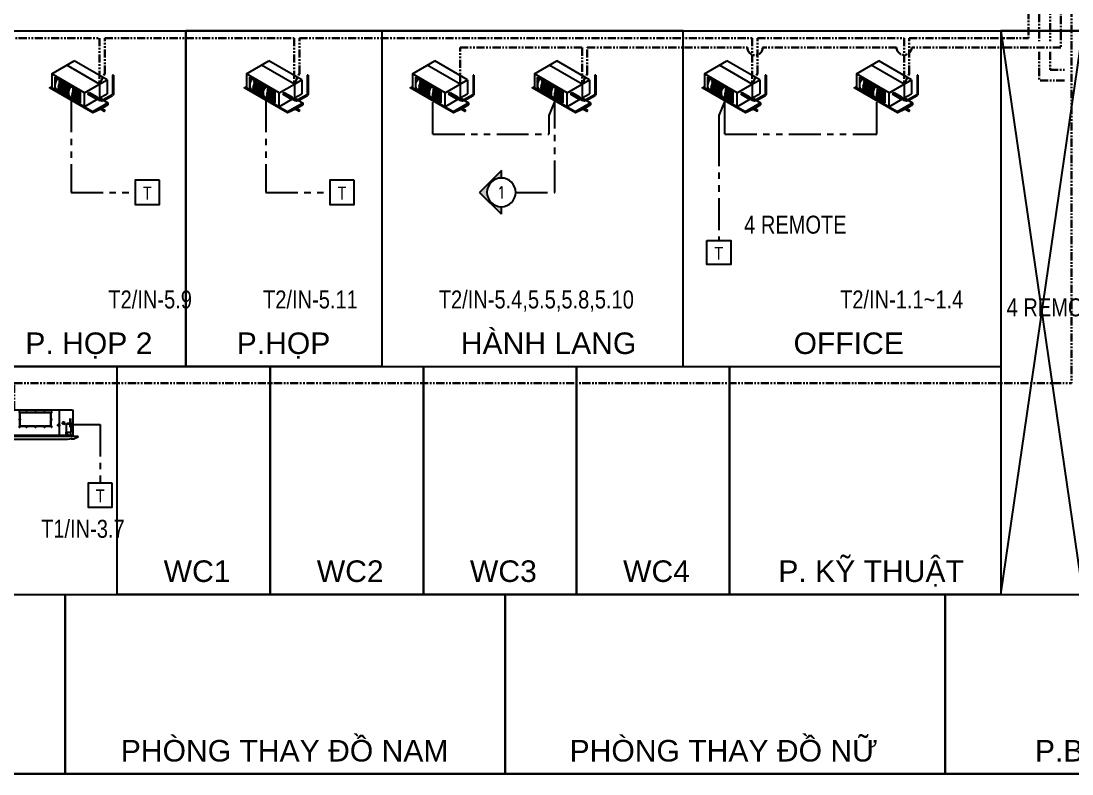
# Model space of a CAD drawing. Header units: millimetres. Extents: x -91525 to 4597779, y -698580 to 576167.
# Drawn here: x -71019 to -50458, y -90951 to -76229 of the extents above; entities that cross this region are included whole.
import ezdxf
from ezdxf.enums import TextEntityAlignment as Align

# ---------------------------------------------------------------- set-up
doc = ezdxf.new("R2010")
doc.units = ezdxf.units.MM
for name, pattern in [('CONTINOUS', [0]), ('HIDDEN', [0.375, 0.25, -0.125]), ('PHANTOM', [63.5, 31.75, -6.35, 6.35, -6.35, 6.35, -6.35]), ('PHANTOM2', [1.25, 0.625, -0.125, 0.125, -0.125, 0.125, -0.125])]:
    doc.linetypes.add(name, pattern=pattern)
for name, color, linetype in [('!-AC-CHWS PIPE', 4, 'Continuous'), ('0-----BMS.L.thermo', 3, 'Continuous'), ('0---control-remote', 2, 'HIDDEN'), ('AC-EQU', 3, 'Continuous'), ('AirC- Machine', 3, 'CONTINOUS'), ('P-PL31-35$0$I-NOTE', 8, 'Continuous')]:
    doc.layers.add(name, color=color, linetype=linetype)
doc.layers.add('0---CONTROL', color=6, linetype='PHANTOM', lineweight=30)
doc.styles.add('0-----E.Arial', font='arial.ttf')
doc.styles.add('E-Dia-TEXT', font='romans.shx', dxfattribs={"width": 0.85, "bigfont": 'vns.shx'})
doc.styles.add('GHS', font='nghia5.shx', dxfattribs={"width": 0.8, "bigfont": 'bigfont.shx'})
doc.styles.add('P-PL31-35$0$Arial', font='arial.ttf')

# ---------------------------------------------------------------- blocks, each defined once
blk = doc.blocks.new('cs1')
at = {"layer": '!-AC-CHWS PIPE', "color": 3}
for p, q in [((-840, 70), (-840, 650)), ((824, 666), (-824, 666)), ((-787, 384), (-787, 474)), ((-771, 384), (-771, 474)), ((-528, 666), (-528, 340)), ((-350, 457), (-350, 588)), ((-346, 605), (-207, 605)), ((-346, 597), (-207, 597)), ((-342, 457), (-342, 588)), ((-193, 605), (-7, 605)), ((-193, 597), (-7, 597)), ((7, 605), (193, 605)), ((7, 597), (193, 597)), ((207, 605), (346, 605)), ((207, 597), (346, 597)), ((342, 457), (342, 588)), ((350, 457), (350, 588)), ((528, 666), (528, 100)), ((771, 384), (771, 474)), ((787, 384), (787, 474)), ((840, 70), (840, 650)), ((-714, 370), (-838, 370)), ((-814, 338), (-838, 338)), ((-814, 340), (-814, 368)), ((-803, 358), (-814, 358)), ((-812, 340), (-812, 358)), ((-803, 340), (-803, 368)), ((-801, 338), (-778, 338)), ((-797, 384), (-797, 370)), ((-763, 384), (-797, 384)), ((-797, 338), (-797, 312)), ((-763, 332), (-797, 332)), ((-763, 312), (-797, 312)), ((-794, 170), (-794, 312)), ((-787, 384), (-787, 370)), ((-787, 338), (-787, 312)), ((-787, 276), (-787, 312)), ((-771, 276), (-787, 276)), ((-779, 340), (-779, 368)), ((-712, 358), (-779, 358)), ((-776, 340), (-776, 358)), ((-773, 384), (-773, 370)), ((-773, 358), (-773, 312)), ((-771, 276), (-771, 312)), ((-763, 384), (-763, 370)), ((-763, 358), (-763, 312)), ((-692, 352), (-763, 352)), ((-714, 370), (-710, 364)), ((-712, 358), (-708, 352)), ((-690, 364), (-710, 364)), ((-692, 170), (-692, 352)), ((-690, 170), (-690, 364)), ((-656, 386), (-630, 400)), ((-656, 354), (-656, 386)), ((-656, 354), (-630, 338)), ((-630, 400), (-602, 386)), ((-630, 338), (-602, 354)), ((-602, 354), (-602, 386)), ((-520, 345), (-542, 333)), ((-542, 307), (-542, 333)), ((-520, 295), (-542, 307)), ((-528, 299), (-528, 100)), ((-498, 333), (-520, 345)), ((-498, 307), (-520, 295)), ((-498, 307), (-498, 333)), ((-350, 313), (-350, 443)), ((-346, 303), (-207, 303)), ((-346, 295), (-207, 295)), ((-342, 313), (-342, 443)), ((-193, 303), (-7, 303)), ((-193, 295), (-7, 295)), ((7, 303), (193, 303)), ((7, 295), (193, 295)), ((207, 303), (346, 303)), ((207, 295), (346, 295)), ((342, 313), (342, 443)), ((350, 313), (350, 443)), ((690, 170), (690, 364)), ((690, 364), (710, 364)), ((692, 170), (692, 352)), ((692, 352), (763, 352)), ((712, 358), (708, 352)), ((714, 370), (710, 364)), ((712, 358), (779, 358)), ((714, 370), (838, 370)), ((763, 384), (763, 370)), ((763, 384), (797, 384)), ((763, 358), (763, 312)), ((763, 332), (797, 332)), ((763, 312), (797, 312)), ((771, 276), (771, 312)), ((771, 276), (787, 276)), ((773, 384), (773, 370)), ((773, 358), (773, 312)), ((776, 340), (776, 358)), ((801, 338), (778, 338)), ((779, 340), (779, 368)), ((787, 384), (787, 370)), ((787, 338), (787, 312)), ((787, 276), (787, 312)), ((794, 170), (794, 312)), ((797, 384), (797, 370)), ((797, 338), (797, 312)), ((803, 340), (803, 368)), ((803, 358), (814, 358)), ((812, 340), (812, 358)), ((814, 340), (814, 368)), ((814, 338), (838, 338)), ((-950, 70), (950, 70)), ((-949, 64), (-950, 70)), ((-811, 15), (-858, 19)), ((840, 100), (-840, 100)), ((840, 90), (-840, 90)), ((-810, 15), (-807, 17)), ((-692, 170), (-794, 170)), ((-794, 170), (-790, 164)), ((-688, 164), (-790, 164)), ((-790, 100), (-790, 164)), ((-728, 120), (-726, 122)), ((-708, 120), (-728, 120)), ((-728, 120), (-712, 100)), ((-708, 122), (-726, 122)), ((-708, 122), (-692, 102)), ((-708, 120), (-708, 122)), ((-708, 120), (-694, 100)), ((-692, 170), (-688, 164)), ((-688, 102), (-692, 102)), ((-690, 170), (-686, 164)), ((-688, 102), (-688, 164)), ((-686, 100), (-686, 164)), ((-625, 0), (625, 0)), ((690, 170), (686, 164)), ((686, 100), (686, 164)), ((692, 170), (688, 164)), ((688, 164), (790, 164)), ((688, 102), (688, 164)), ((688, 102), (692, 102)), ((692, 170), (794, 170)), ((708, 122), (692, 102)), ((708, 120), (694, 100)), ((708, 122), (726, 122)), ((708, 120), (708, 122)), ((708, 120), (728, 120)), ((728, 120), (712, 100)), ((728, 120), (726, 122)), ((794, 170), (790, 164)), ((790, 100), (790, 164)), ((810, 15), (807, 17)), ((811, 15), (858, 19)), ((949, 64), (950, 70))]:
    blk.add_line(p, q, dxfattribs=at)
for centre, radius in [((-360, 615), 10), ((-360, 615), 8), ((-200, 615), 10), ((-200, 615), 8), ((0, 615), 10), ((0, 615), 8), ((200, 615), 10), ((200, 615), 8), ((360, 615), 10), ((360, 615), 8), ((534, 550), 5), ((646, 550), 5), ((-630, 370), 12.7), ((-520, 320), 6.4), ((-360, 450), 10), ((-360, 285), 10), ((-360, 450), 8), ((-360, 285), 8), ((-200, 285), 10), ((-200, 285), 8), ((0, 285), 10), ((0, 285), 8), ((200, 285), 10), ((200, 285), 8), ((360, 450), 10), ((360, 285), 10), ((360, 450), 8), ((360, 285), 8), ((534, 390), 5), ((646, 390), 5)]:
    blk.add_circle(centre, radius, dxfattribs=at)
for centre, radius, start, end in [((-824, 650), 16, 90, 180), ((-346, 601), 4, 90, 270), ((-346, 588), 4, 0, 180), ((-207, 601), 4, 270, 90), ((-193, 601), 4, 90, 270), ((-7, 601), 4, 270, 90), ((7, 601), 4, 90, 270), ((193, 601), 4, 270, 90), ((207, 601), 4, 90, 270), ((346, 588), 4, 0, 180), ((346, 601), 4, 270, 90), ((621, 473), 85.4, 139.7153, 178.2262), ((539, 477), 4.3, 203.0399, 341.7482), ((621, 473), 77.4, 139.7153, 178.2262), ((588, 505), 39.9, 95.2054, 144.0126), ((588, 505), 31.9, 95.6715, 144.0126), ((583, 540), 4.29, 294.538, 72.1547), ((597, 540), 4.29, 107.8453, 245.462), ((592, 505), 39.9, 35.9874, 84.7946), ((592, 505), 31.9, 35.9874, 84.3285), ((560, 473), 77.4, 1.7738, 40.2847), ((560, 473), 85.4, 1.7738, 40.2847), ((641, 477), 4.3, 198.2518, 336.9601), ((824, 650), 16, 0, 90), ((-837, 367), 2.66, 102.9252, 167.0748), ((-837, 341), 2.66, 192.9252, 257.0748), ((-817, 367), 2.66, 12.9252, 77.0748), ((-817, 341), 2.66, 282.9252, 347.0748), ((-815, 341), 2.66, 282.9252, 347.0748), ((-800, 367), 2.66, 102.9252, 167.0748), ((-800, 341), 2.89, 195.7289, 254.2711), ((-782, 367), 2.66, 12.9252, 77.0748), ((-781, 340), 2.54, 281.2165, 348.7835), ((-779, 340), 2.54, 281.2165, 348.7835), ((-346, 457), 4, 180, 0), ((-346, 443), 4, 0, 180), ((-346, 313), 4, 180, 0), ((-346, 299), 4, 90, 270), ((-207, 299), 4, 270, 90), ((-193, 299), 4, 90, 270), ((-7, 299), 4, 270, 90), ((7, 299), 4, 90, 270), ((193, 299), 4, 270, 90), ((207, 299), 4, 90, 270), ((346, 457), 4, 180, 0), ((346, 443), 4, 0, 180), ((346, 313), 4, 180, 0), ((346, 299), 4, 270, 90), ((539, 463), 4.3, 18.2518, 156.9601), ((621, 467), 85.4, 181.7738, 220.2847), ((621, 467), 77.4, 181.7738, 220.2847), ((588, 435), 39.9, 215.9874, 264.7946), ((588, 435), 31.9, 215.9874, 264.3285), ((583, 400), 4.29, 287.8453, 65.462), ((597, 400), 4.29, 114.538, 252.1547), ((592, 435), 31.9, 275.6715, 324.0126), ((592, 435), 39.9, 275.2054, 324.0126), ((560, 467), 77.4, 319.7153, 358.2262), ((560, 467), 85.4, 319.7153, 358.2262), ((641, 463), 4.3, 23.0399, 161.7482), ((779, 340), 2.54, 191.2165, 258.7835), ((782, 367), 2.66, 102.9252, 167.0748), ((782, 340), 2.54, 191.2165, 258.7835), ((800, 367), 2.66, 12.9252, 77.0748), ((800, 341), 2.89, 285.7289, 344.2711), ((815, 341), 2.66, 192.9252, 257.0748), ((817, 367), 2.66, 102.9252, 167.0748), ((817, 341), 2.66, 192.9252, 257.0748), ((837, 367), 2.66, 12.9252, 77.0748), ((837, 341), 2.66, 282.9252, 347.0748), ((-933, 66), 16, 187, 253.9642), ((-1048, -333), 400, 61.6419, 73.9801), ((-811, 16), 1, 266.1021, 294.6173), ((-802, 5), 13, 79.129, 114.6173), ((-611, 1000), 1000, 259.129, 269.1863), ((611, 1000), 1000, 270.8101, 280.871), ((802, 5), 13, 65.3827, 100.871), ((811, 16), 1, 245.3827, 273.8979), ((1048, -333), 400, 106.0199, 118.3581), ((933, 66), 16, 286.0358, 353)]:
    blk.add_arc(centre, radius, start, end, dxfattribs=at)
blk = doc.blocks.new('cattset 1 huong')
at = {"color": 150, "ltscale": 10}
for p, q in [((139, -111), (916, 337)), ((1444, 33), (916, 337)), ((315, -213), (1092, 236)), ((672, -418), (1444, 27)), ((1444, 27), (1444, -94)), ((315, -213), (139, -111)), ((139, -111), (139, -438)), ((315, -213), (315, -462)), ((672, -418), (315, -213)), ((1444, -94), (1444, -300)), ((315, -540), (139, -438)), ((315, -462), (315, -540)), ((672, -745), (672, -418)), ((800, -672), (1444, -300)), ((315, -540), (338, -553)), ((364, -568), (672, -745)), ((800, -672), (672, -745))]:
    blk.add_line(p, q, dxfattribs=at)
at = {"color": 8, "linetype": 'Continuous'}
for p, q in [((-11, 0), (-11, -449)), ((-11, 0), (11, 0)), ((11, 0), (11, -445))]:
    blk.add_line(p, q, dxfattribs=at)
at = {"color": 150}
blk.add_line((1444, 27), (1444, 33), dxfattribs=at)
at = {"color": 8}
for p, q in [((1366, -49), (777, -389)), ((1050, -232), (1048, -497)), ((1093, -207), (1091, -472)), ((1366, -313), (1366, -49)), ((218, -601), (6, -478)), ((230, -578), (17, -455)), ((370, -523), (553, -418)), ((545, -433), (379, -529)), ((598, -444), (398, -559)), ((558, -456), (401, -546)), ((553, -418), (598, -444)), ((772, -656), (1366, -313)), ((772, -397), (777, -389)), ((772, -397), (772, -656)), ((379, -529), (294, -578)), ((414, -538), (306, -601)), ((353, -533), (370, -523)), ((362, -538), (353, -533)), ((398, -559), (388, -553)), ((299, -767), (192, -829)), ((312, -790), (204, -853))]:
    blk.add_line(p, q, dxfattribs=at)
at = {"color": 252, "linetype": 'HIDDEN', "ltscale": 850}
for p, q in [((1092, -288), (1343, -142)), ((1093, -230), (1319, -99)), ((1093, -243), (1324, -108)), ((1093, -263), (1333, -123)), ((1100, -316), (1352, -169)), ((1107, -344), (1359, -197)), ((1110, -367), (1362, -221)), ((1111, -387), (1363, -240)), ((774, -414), (1000, -283)), ((774, -427), (1005, -292)), ((774, -447), (1014, -307)), ((774, -472), (1025, -326)), ((781, -500), (1034, -353)), ((784, -636), (1036, -489)), ((786, -629), (1038, -482)), ((788, -528), (1040, -381)), ((788, -619), (1040, -472)), ((789, -608), (1041, -461)), ((791, -551), (1043, -405)), ((791, -596), (1043, -449)), ((792, -571), (1044, -424)), ((792, -583), (1044, -437)), ((1103, -451), (1355, -305)), ((1104, -445), (1357, -298)), ((1107, -435), (1359, -288)), ((1108, -424), (1360, -277)), ((1110, -411), (1362, -265)), ((1111, -399), (1363, -253))]:
    blk.add_line(p, q, dxfattribs=at)
at = {"color": 252}
blk.add_line((315, -454), (315, -455), dxfattribs=at)
at = {"color": 150, "ltscale": 10}
for points in [[(474, -860), (474, -891), (1498, -300), (1444, -268)], [(214, -598), (118, -654)], [(118, -654), (118, -705)], [(474, -860), (118, -654)], [(118, -705), (262, -789)], [(315, -540), (239, -583)], [(288, -804), (474, -891)], [(672, -745), (474, -860)]]:
    blk.add_lwpolyline(points, dxfattribs=at)
at = {"color": 252}
for centre, radius, start, end in [((1298, -126), 33.7, 52.9161, 105.479), ((1113, -242), 250, 345.3634, 34.7474), ((542, -572), 250, 345.3634, 22.2107), ((979, -310), 33.7, 52.9161, 105.479), ((794, -426), 250, 345.3634, 34.7474), ((1098, -444), 8.39, 209.0659, 302.0032), ((861, -388), 250, 345.3634, 22.2107), ((780, -628), 8.39, 209.0659, 302.0032)]:
    blk.add_arc(centre, radius, start, end, dxfattribs=at)
at = {"color": 8, "linetype": 'Continuous'}
for centre, radius in [((22, -449), 33.8), ((22, -445), 11.2)]:
    blk.add_arc(centre, radius, 180, 240, dxfattribs=at)
at = {"color": 8}
for radius in [90.4, 64.6]:
    blk.add_arc((262, -522), radius, 240, 300, dxfattribs=at)
for centre in [(551, -444), (198, -841), (306, -779)]:
    blk.add_ellipse(centre, major_axis=(6.5, -11.2), ratio=0.57735, dxfattribs=at)
blk = doc.blocks.new('Thermo2')
at = {"layer": '0-----BMS.L.thermo', "color": 2, "linetype": 'Continuous'}
blk.add_lwpolyline([(-282, 562), (280, 562), (280, 0), (-282, 0)], close=True, dxfattribs=at)
at = {"layer": '0-----BMS.L.thermo', "color": 2, "linetype": 'Continuous', "style": '0-----E.Arial', "width": 0.8}
blk.add_text('T', height=300, dxfattribs=at).set_placement((-4, 113), align=Align.CENTER)
blk = doc.blocks.new('thermo1')
at = {"layer": '0-----BMS.L.thermo', "color": 2, "linetype": 'Continuous'}
blk.add_lwpolyline([(-10368, 92299), (-10068, 92299), (-10068, 91999), (-10368, 91999)], close=True, dxfattribs=at)
at = {"layer": '0-----BMS.L.thermo', "color": 2, "linetype": 'Continuous', "style": '0-----E.Arial', "width": 0.8}
blk.add_text('T', height=160, dxfattribs=at).set_placement((-10219, 92060), align=Align.CENTER)
blk = doc.blocks.new('MACH')
blk.add_hatch(color=8).paths.add_polyline_path([(300, 456), (300, 300, -0.414214), (600, 0, -0.414214), (300, -300), (300, -456), (756, 0)])
at = {"color": 7}
for p, q in [((300, 300), (300, 456)), ((300, 456), (756, 0)), ((300, -456), (756, 0)), ((300, -456), (300, -300))]:
    blk.add_line(p, q, dxfattribs=at)
blk.add_circle((300, 0), 300, dxfattribs=at)
at = {"style": 'E-Dia-TEXT', "width": 0.85}
blk.add_attdef('SO', text='', height=250, dxfattribs=at).set_placement((300, 0), align=Align.MIDDLE_CENTER)

msp = doc.modelspace()

# ---------------------------------------------------------------- linework, layer by layer
at = {"color": 8}
for p, q in [((-87938, -76424), (17891, -76424)), ((-51847, -76424), (-50249, -87440)), ((-51847, -87440), (-50249, -76424)), ((-78626, -82983), (-51847, -82983)), ((-87938, -87440), (17891, -87440)), ((-87938, -90951), (17891, -90951))]:
    msp.add_line(p, q, dxfattribs=at)
at = {"color": 8, "elevation": 0}
for points in [[(-71631, -76424), (-67797, -76424), (-67797, -82983), (-71631, -82983)], [(-58065, -76424), (-67797, -76424), (-67797, -82983), (-58065, -82983)], [(-67797, -76424), (-63962, -76424), (-63962, -82983), (-67797, -82983)], [(-51847, -87440), (-50249, -87440), (-50249, -76424), (-51847, -76424)], [(-69140, -82983), (-72239, -82983), (-72239, -87440), (-69140, -87440)], [(-69140, -82983), (-66144, -82983), (-66144, -87440), (-69140, -87440)], [(-66144, -82983), (-63148, -82983), (-63148, -87440), (-66144, -87440)], [(-63148, -82983), (-60152, -82983), (-60152, -87440), (-63148, -87440)], [(-60152, -82983), (-57156, -82983), (-57156, -87440), (-60152, -87440)], [(-57156, -82983), (-51847, -82983), (-51847, -87440), (-57156, -87440)], [(-87938, -87440), (-70158, -87440), (-70158, -90951), (-87938, -90951)], [(-70158, -87440), (-61549, -87440), (-61549, -90951), (-70158, -90951)], [(-61549, -87440), (-52941, -87440), (-52941, -90951), (-61549, -90951)], [(-52941, -87440), (-47188, -87440), (-47188, -90951), (-52941, -90951)]]:
    msp.add_lwpolyline(points, close=True, dxfattribs=at)
at = {"layer": '0---CONTROL', "ltscale": 5}
for p, q in [((-50466, -75354), (-50466, -83308)), ((-50887, -75635), (-50887, -76621)), ((-50677, -75495), (-50677, -76749)), ((-51098, -75776), (-51098, -76621)), ((-51312, -76031), (-51312, -76565)), ((-53891, -76749), (-56510, -76749)), ((-50677, -76749), (-53594, -76749)), ((-51098, -76830), (-51098, -77392)), ((-50887, -76830), (-50887, -77182)), ((-50887, -77182), (-50603, -77182)), ((-50607, -77392), (-51098, -77392))]:
    msp.add_line(p, q, dxfattribs=at)
at = {"layer": '0---CONTROL', "ltscale": 5, "elevation": 0}
for points in [[(-73923, -76565), (-69482, -76565), (-69482, -77463), (-69382, -77260), (-69382, -76565), (-65672, -76565), (-65672, -77463), (-65573, -77260), (-65573, -76565), (-56712, -76565), (-56712, -77463), (-56613, -77260), (-56613, -76565), (-53742, -76565), (-53742, -77463), (-53643, -77260), (-53643, -76565), (-51312, -76565)], [(-62428, -77463), (-62428, -76749), (-60042, -76749), (-60042, -77463), (-59943, -77260), (-59943, -76749), (-56807, -76749)], [(-77993, -83308), (-75645, -83308), (-75645, -84022), (-75545, -83819), (-75545, -83308), (-73296, -83308), (-73296, -84022), (-73197, -83819), (-73197, -83308), (-71250, -83308), (-71250, -84022), (-71150, -83819), (-71150, -83308), (-50466, -83308)]]:
    msp.add_lwpolyline(points, dxfattribs=at)
at = {"layer": '0---CONTROL', "ltscale": 5}
for centre, start, end in [((-56658, -76749), 180, 0), ((-53742, -76742), 182.6934, 357.3066)]:
    msp.add_arc(centre, 149, start, end, dxfattribs=at)
at = {"layer": '0---control-remote', "linetype": 'PHANTOM2', "ltscale": 1000, "elevation": 0}
for points in [[(-70037, -77780), (-70037, -79580), (-68785, -79580)], [(-66227, -77780), (-66227, -79580), (-64975, -79580)], [(-62963, -78441), (-62963, -77791)], [(-61341, -79580), (-60578, -79580), (-60578, -77791), (-60695, -78076), (-60695, -78441)], [(-57248, -78441), (-57248, -77791), (-57364, -78076), (-57364, -78441)], [(-54277, -78441), (-54277, -77791)], [(-62963, -78441), (-60695, -78441)], [(-57364, -78441), (-57364, -80521)], [(-57248, -78441), (-54277, -78441)], [(-69999, -84116), (-69472, -84116), (-69472, -85264)]]:
    msp.add_lwpolyline(points, dxfattribs=at)

# ---------------------------------------------------------------- block references
at = {"layer": '!-AC-CHWS PIPE', "xscale": -0.8747314908478074, "yscale": 0.8747314908541739, "zscale": 0.8747314908437149}
msp.add_blockref('cs1', (-70734, -84414), dxfattribs=at)
ref = msp.add_blockref('MACH', (-61341, -79580), dxfattribs=dict(xscale=-0.9364891539717064, yscale=0.9364891539735254, zscale=0.9364891539712646))
ref.add_attrib('SO', '1', dxfattribs={"height": 234, "style": 'E-Dia-TEXT', "width": 0.85}).set_placement((-61622, -79580), align=Align.MIDDLE_CENTER)
at = {"layer": '0-----BMS.L.thermo', "xscale": -1.573301774733409, "yscale": 1.573301774740685, "zscale": 1.57330177473847}
for p in [(-84624, -224558), (-80815, -224558), (-85548, -230479)]:
    msp.add_blockref('thermo1', p, dxfattribs=at)
at = {"layer": '0---CONTROL', "xscale": 0.8390942819587508, "yscale": 0.8390942819587508, "zscale": 0.8390942819587508}
msp.add_blockref('Thermo2', (-57364, -80993), dxfattribs=at)
at = {"layer": 'AirC- Machine', "xscale": -0.8277895201290448, "yscale": 0.8277895201026695, "zscale": 0.8277895201055563}
for p in [(-69221, -77287), (-65411, -77287), (-62167, -77287), (-59781, -77287), (-56451, -77287), (-53481, -77287)]:
    msp.add_blockref('cattset 1 huong', p, dxfattribs=at)

# ---------------------------------------------------------------- texts
at = {"layer": 'AC-EQU', "ltscale": 2, "char_height": 351.18, "attachment_point": 3, "style": 'GHS'}
for s, width, insert in [('{\\fArial|b0|i0|c0|p34;4 REMOTE}', 3616.23, (-54866, -80035)), ('{\\fArial|b0|i0|c0|p34;T2/IN-5.9}', 3616.23, (-67675, -81498)), ('{\\fArial|b0|i0|c0|p34;T2/IN-5.11}', 3616.23, (-64430, -81498)), ('{\\fArial|b0|i0|c0|p34;T2/IN-5.4,5.5,5.8,5.10}', 3616.23, (-59029, -81498)), ('{\\fArial|b0|i0|c0|p34;T2/IN-1.1~1.4}', 3616.23, (-52585, -81498)), ('{\\fArial|b0|i0|c0|p34;4 REMOTE}', 3616.23, (-49731, -81652)), ('{\\fArial|b0|i0|c0|p34;T1/IN-3.7}', 3028.83, (-68991, -85982))]:
    msp.add_mtext_dynamic_manual_height_columns(s, width=width, gutter_width=2250, heights=[0], dxfattribs=dict(at, insert=insert))
at = {"layer": 'P-PL31-35$0$I-NOTE', "style": 'P-PL31-35$0$Arial'}
for s, height, rotation, p in [('HÀNH LANG', 421.4, 360, (-62415, -82740)), ('P. HỌP 2', 421.4, 0, (-70934, -82740)), ('P.HỌP', 421.4, 360, (-66799, -82740)), ('OFFICE', 421.4, 360, (-55905, -82740)), ('P. KỸ THUẬT', 421.42, 0, (-56203, -87197)), ('WC1', 421.4, 0, (-68228, -87197)), ('WC2', 421.4, 0, (-65232, -87197)), ('WC3', 421.4, 0, (-62236, -87197)), ('WC4', 421.4, 0, (-59240, -87197)), ('PHÒNG THAY ĐỒ NAM', 421.42, 0, (-69067, -90708)), ('PHÒNG THAY ĐỒ NỮ', 421.42, 0, (-60287, -90708)), ('P.BƠM', 421.4, 0, (-51183, -90708))]:
    msp.add_text(s, height=height, rotation=rotation, dxfattribs=at).set_placement(p)

doc.saveas('drawing.dxf')
